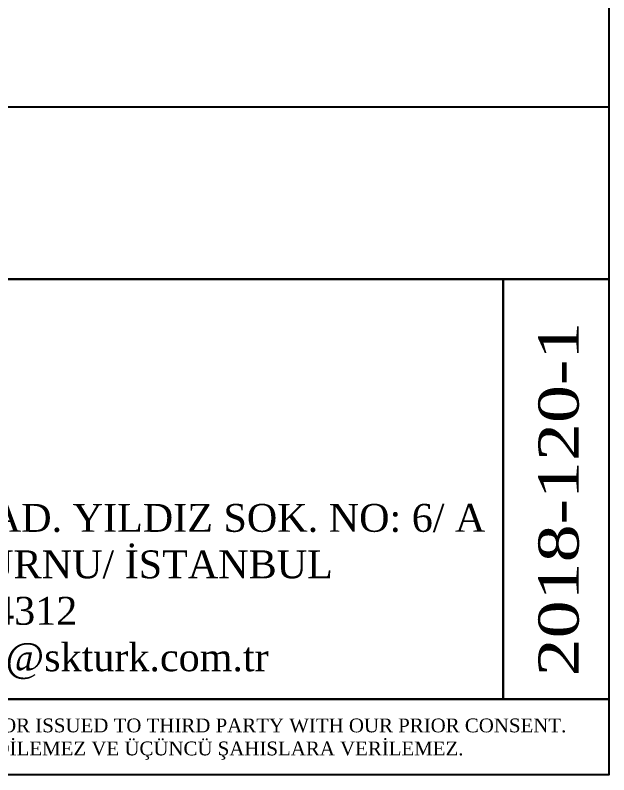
# Model space of a CAD drawing. Header units: millimetres. Extents: x 13502 to 23536, y 11874 to 14203.
# Drawn here: x 23208.5 to 23423.3, y 12013.3 to 12288.2 of the extents above; entities that cross this region are included whole.
import ezdxf

# ---------------------------------------------------------------- set-up
doc = ezdxf.new("R2010")
doc.units = ezdxf.units.MM
doc.layers.add('Sktürk ANTET', color=7, linetype='Continuous')
doc.styles.add('CGOMEGA', font='times.ttf', dxfattribs={"height": 15})

msp = doc.modelspace()

# ---------------------------------------------------------------- linework, layer by layer
msp.add_lwpolyline([(23423.31, 12013.34), (20663.34, 12013.34), (20663.34, 14088.34), (23423.31, 14088.34)], close=True)
at = {"layer": 'Sktürk ANTET'}
for points in [[(22624.76, 12255.02), (23423.31, 12255.02), (23423.31, 12192.74), (22624.76, 12192.74)], [(22969.85, 12192.74), (23385.04, 12192.74), (23385.04, 12040.75), (22969.85, 12040.75)], [(23385.04, 12192.74), (23423.31, 12192.74), (23423.31, 12040.75), (23385.04, 12040.75)], [(22624.76, 12040.75), (23423.31, 12040.75), (23423.31, 12013.34), (22624.76, 12013.34)]]:
    msp.add_lwpolyline(points, close=True, dxfattribs=at)

# ---------------------------------------------------------------- texts
at = {"layer": 'Sktürk ANTET', "style": 'CGOMEGA', "width": 1.25}
msp.add_text('2018-120-1', height=14.569, rotation=90, dxfattribs=at).set_placement((23412.42, 12048.95))
at = {"layer": 'Sktürk ANTET', "attachment_point": 5, "style": 'CGOMEGA'}
for s, insert, char_height, width in [('MALTEPE MAH. DAVUTPAŞA CAD. YILDIZ SOK. NO: 6/ A\\PDAVUTPAŞA/ ZEYTİNBURNU/ İSTANBUL\\Pp: 0212 909 4312\\Pw: skturk.com.tr | e: info@skturk.com.tr', (23177.44, 12079.43), 10.0863, 474.4046), ("THIS DRAWING REMAINS THE PROPERTY OF {\\fTimes New Roman|b0|i0|c162|p18;SKTÜRK ENDÜSTRİYEL MUTFAK SAN. VE TİC. LTD. ŞTİ. }AND MAY ONLY BE COPIED COMPLETELY OR PARTY OR ISSUED TO THIRD PARTY WITH OUR PRIOR CONSENT.\\PBU RESİM {\\fTimes New Roman|b0|i0|c162|p18;SKTÜRK ENDÜSTRİYEL MUTFAK SAN. VE TİC. LTD. ŞTİ.'NİN }MALI OLUP YAZILI İZİN OLMADIKÇA KISMEN VEYA TAMAMEN KOPYA EDİLEMEZ VE ÜÇÜNCÜ ŞAHISLARA VERİLEMEZ.", (23028.75, 12026.23), 5, 796.0812)]:
    msp.add_mtext(s, dxfattribs=dict(at, insert=insert, char_height=char_height, width=width))

doc.saveas('drawing.dxf')
